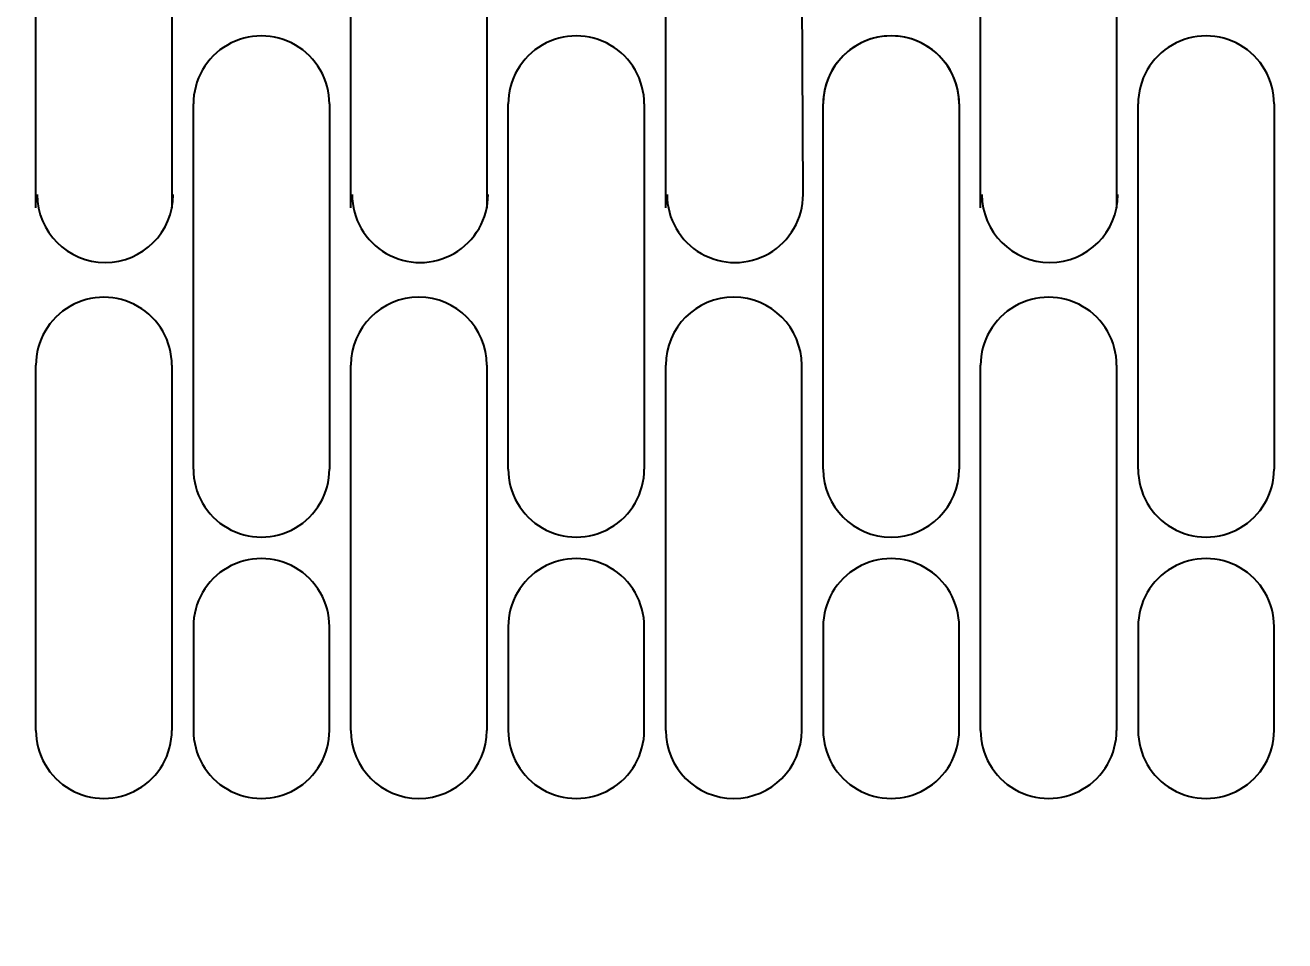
# Model space of a CAD drawing. Header units: millimetres. Extents: x 10462777 to 22643323, y 453826 to 1389191.
# Drawn here: x 11495514.6 to 11495673, y 612966.8 to 613081.9 of the extents above; entities that cross this region are included whole.
import ezdxf
from ezdxf import colors
from ezdxf.entities.mleader import LeaderData, LeaderLine
from ezdxf.math import Vec2, Vec3

# ---------------------------------------------------------------- set-up
doc = ezdxf.new("R2010")
doc.units = ezdxf.units.MM
doc.header["$LTSCALE"] = 200
doc.header["$MEASUREMENT"] = 0
doc.header["$PDMODE"] = 35
doc.header["$PDSIZE"] = -5
doc.layers.get('0').update_dxf_attribs({"linetype": 'CONTINUOUS'})
doc.layers.get('DEFPOINTS').update_dxf_attribs({"linetype": 'CONTINUOUS'})
doc.styles.add('ROMANS', font='txt.shx ', dxfattribs={"bigfont": ' whgtxt.shx'})
doc.styles.get("Standard").update_dxf_attribs({"font": 'SYMBOL'})
doc.dimstyles.new('STD', dxfattribs={"dimscale": 30, "dimtxt": 1.5, "dimasz": 0.5, "dimexe": 1, "dimexo": 0.5, "dimgap": 0.2, "dimtad": 1, "dimdec": 0, "dimzin": 12, "dimdsep": 46, "dimtxsty": 'ROMANS', "dimcen": 1, "dimclrd": 1, "dimclre": 1, "dimclrt": 256, "dimadec": 0, "dimazin": 3, "dimtfac": 1, "dimtdec": 0, "dimtmove": 1, "dimatfit": 3, "dimfxl": 1, "dimtolj": 2, "dimtzin": 0, "dimarcsym": 0})

# ---------------------------------------------------------------- blocks, each defined once
blk = doc.blocks.new('*D309')
at = {"color": 1, "lineweight": -2, "ltscale": 100, "transparency": 16777216}
for p, q in [((11494627.79, 613139.73), (11494627.79, 612754.15)), ((11496160.79, 613139.73), (11496160.79, 612754.15)), ((11494642.79, 612784.15), (11496145.79, 612784.15))]:
    blk.add_line(p, q, dxfattribs=at)
at = {"color": 1, "ltscale": 100, "transparency": 16777216}
for points in [[(11494642.79, 612786.65), (11494642.79, 612781.65), (11494627.79, 612784.15)], [(11496145.79, 612786.65), (11496145.79, 612781.65), (11496160.79, 612784.15)]]:
    blk.add_solid(points, dxfattribs=at)
at = {"layer": 'DEFPOINTS', "color": 0, "ltscale": 100, "transparency": 16777216}
for p in [(11494627.79, 613154.73), (11496160.79, 613154.73), (11496160.79, 612784.15)]:
    blk.add_point(p, dxfattribs=at)
at = {"ltscale": 100, "transparency": 16777216, "insert": (11495394.29, 612812.65), "char_height": 45, "attachment_point": 5, "style": 'ROMANS'}
blk.add_mtext('\\A2;1533', dxfattribs=at)

msp = doc.modelspace()

# ---------------------------------------------------------------- linework, layer by layer
for p, q in [((11495515.9651, 613058.99523), (11495515.9651, 613104.89522)), ((11495533.06518, 613104.89522), (11495533.06518, 613058.99523)), ((11495555.56518, 613058.99523), (11495555.56518, 613104.89522)), ((11495572.66513, 613104.89522), (11495572.66513, 613058.99523)), ((11495595.16527, 613058.99523), (11495595.16527, 613104.89522)), ((11495634.76521, 613058.99523), (11495634.76521, 613104.89522)), ((11495651.86529, 613104.89522), (11495651.86529, 613058.99523)), ((11495535.76507, 613026.14535), (11495535.76507, 613072.04534)), ((11495552.86516, 613072.04534), (11495552.86516, 613026.14535)), ((11495575.36516, 613026.14535), (11495575.36516, 613072.04534)), ((11495592.46524, 613072.04534), (11495592.46524, 613026.14535)), ((11495614.96524, 613026.14535), (11495614.96524, 613072.04534)), ((11495632.06518, 613072.04534), (11495632.06518, 613026.14535)), ((11495654.56518, 613026.14535), (11495654.56518, 613072.04534)), ((11495671.66527, 613072.04534), (11495671.66527, 613026.14535)), ((11495515.9651, 612993.29524), (11495515.9651, 613039.19522)), ((11495533.06518, 613039.19522), (11495533.06518, 612993.29524)), ((11495555.56518, 612993.29524), (11495555.56518, 613039.19522)), ((11495572.66513, 613039.19522), (11495572.66513, 612993.29524)), ((11495595.16527, 612993.29524), (11495595.16527, 613039.19522)), ((11495634.76521, 612993.29524), (11495634.76521, 613039.19522)), ((11495651.86529, 613039.19522), (11495651.86529, 612993.29524)), ((11495535.76507, 613006.34535), (11495535.76507, 612993.29524)), ((11495552.86509, 612993.29524), (11495552.86509, 613006.34535)), ((11495575.36516, 613006.34535), (11495575.36516, 612993.29524)), ((11495592.46517, 612993.29524), (11495592.46517, 613006.34535)), ((11495614.96524, 613006.34535), (11495614.96524, 612993.29524)), ((11495632.06525, 612993.29524), (11495632.06525, 613006.34535)), ((11495654.56518, 613006.34535), (11495654.56518, 612993.29524)), ((11495671.6652, 612993.29524), (11495671.6652, 613006.34535))]:
    msp.add_line(p, q)
at = {"ltscale": 100}
for p, q in [((11495612.4295, 613060.66326), (11495612.26521, 613104.89522)), ((11495612.26521, 612993.29524), (11495612.26521, 613039.19522))]:
    msp.add_line(p, q, dxfattribs=at)
for points in [[(11495544.31511, 613080.59538), (11495543.75591, 613080.57708), (11495543.19911, 613080.52224), (11495542.64708, 613080.4311), (11495542.1022, 613080.30405), (11495541.56679, 613080.14163), (11495541.04316, 613079.94455), (11495540.53353, 613079.71364), (11495540.04009, 613079.44989), (11495539.56497, 613079.15444), (11495539.11018, 613078.82854), (11495538.67768, 613078.4736), (11495538.26932, 613078.09113), (11495537.88685, 613077.68277), (11495537.53191, 613077.25028), (11495537.20602, 613076.79549), (11495536.91056, 613076.32036), (11495536.64682, 613075.82693), (11495536.41591, 613075.3173), (11495536.21882, 613074.79366), (11495536.05641, 613074.25825), (11495535.92936, 613073.71337), (11495535.83822, 613073.16134), (11495535.78338, 613072.60454), (11495535.76507, 613072.04534)], [(11495544.31508, 613080.59535), (11495543.75588, 613080.57704), (11495543.19908, 613080.5222), (11495542.64706, 613080.43106), (11495542.10218, 613080.30401), (11495541.56677, 613080.1416), (11495541.04313, 613079.94452), (11495540.53351, 613079.71361), (11495540.04008, 613079.44986), (11495539.56495, 613079.15441), (11495539.11017, 613078.82852), (11495538.67767, 613078.47358), (11495538.26931, 613078.09111), (11495537.88684, 613077.68275), (11495537.5319, 613077.25025), (11495537.20601, 613076.79547), (11495536.91056, 613076.32034), (11495536.64681, 613075.82691), (11495536.4159, 613075.31729), (11495536.21882, 613074.79365), (11495536.05641, 613074.25825), (11495535.92936, 613073.71336), (11495535.83822, 613073.16134), (11495535.78338, 613072.60454), (11495535.76507, 613072.04534)], [(11495552.86509, 613072.04534), (11495552.84678, 613072.60454), (11495552.79194, 613073.16134), (11495552.7008, 613073.71336), (11495552.57375, 613074.25825), (11495552.41134, 613074.79365), (11495552.21426, 613075.31729), (11495551.98335, 613075.82691), (11495551.7196, 613076.32034), (11495551.42415, 613076.79547), (11495551.09826, 613077.25025), (11495550.74332, 613077.68275), (11495550.36085, 613078.09111), (11495549.95249, 613078.47358), (11495549.51999, 613078.82852), (11495549.06521, 613079.15441), (11495548.59008, 613079.44986), (11495548.09665, 613079.71361), (11495547.58703, 613079.94452), (11495547.06339, 613080.1416), (11495546.52798, 613080.30401), (11495545.9831, 613080.43106), (11495545.43108, 613080.5222), (11495544.87428, 613080.57704), (11495544.31508, 613080.59535)], [(11495552.86516, 613072.04534), (11495552.84685, 613072.60454), (11495552.79201, 613073.16134), (11495552.70087, 613073.71337), (11495552.57382, 613074.25825), (11495552.41141, 613074.79366), (11495552.21432, 613075.3173), (11495551.98341, 613075.82693), (11495551.71967, 613076.32036), (11495551.42421, 613076.79549), (11495551.09832, 613077.25028), (11495550.74338, 613077.68277), (11495550.36091, 613078.09113), (11495549.95255, 613078.4736), (11495549.52005, 613078.82854), (11495549.06526, 613079.15444), (11495548.59014, 613079.44989), (11495548.0967, 613079.71364), (11495547.58707, 613079.94455), (11495547.06344, 613080.14163), (11495546.52803, 613080.30405), (11495545.98314, 613080.4311), (11495545.43112, 613080.52224), (11495544.87431, 613080.57708), (11495544.31511, 613080.59538)], [(11495583.9152, 613080.59538), (11495583.356, 613080.57708), (11495582.79919, 613080.52224), (11495582.24717, 613080.4311), (11495581.70228, 613080.30405), (11495581.16688, 613080.14163), (11495580.64324, 613079.94455), (11495580.13361, 613079.71364), (11495579.64018, 613079.44989), (11495579.16505, 613079.15444), (11495578.71026, 613078.82854), (11495578.27776, 613078.4736), (11495577.8694, 613078.09113), (11495577.48694, 613077.68277), (11495577.13199, 613077.25028), (11495576.8061, 613076.79549), (11495576.51064, 613076.32036), (11495576.2469, 613075.82693), (11495576.01599, 613075.3173), (11495575.81891, 613074.79366), (11495575.65649, 613074.25825), (11495575.52944, 613073.71337), (11495575.4383, 613073.16134), (11495575.38346, 613072.60454), (11495575.36516, 613072.04534)], [(11495583.91516, 613080.59535), (11495583.35597, 613080.57704), (11495582.79916, 613080.5222), (11495582.24714, 613080.43106), (11495581.70226, 613080.30401), (11495581.16685, 613080.1416), (11495580.64322, 613079.94452), (11495580.13359, 613079.71361), (11495579.64016, 613079.44986), (11495579.16503, 613079.15441), (11495578.71025, 613078.82852), (11495578.27775, 613078.47358), (11495577.86939, 613078.09111), (11495577.48693, 613077.68275), (11495577.13199, 613077.25025), (11495576.80609, 613076.79547), (11495576.51064, 613076.32034), (11495576.24689, 613075.82691), (11495576.01599, 613075.31729), (11495575.8189, 613074.79365), (11495575.65649, 613074.25825), (11495575.52944, 613073.71336), (11495575.4383, 613073.16134), (11495575.38346, 613072.60454), (11495575.36516, 613072.04534)], [(11495592.46517, 613072.04534), (11495592.44686, 613072.60454), (11495592.39202, 613073.16134), (11495592.30088, 613073.71336), (11495592.17383, 613074.25825), (11495592.01142, 613074.79365), (11495591.81434, 613075.31729), (11495591.58343, 613075.82691), (11495591.31969, 613076.32034), (11495591.02423, 613076.79547), (11495590.69834, 613077.25025), (11495590.3434, 613077.68275), (11495589.96093, 613078.09111), (11495589.55257, 613078.47358), (11495589.12008, 613078.82852), (11495588.66529, 613079.15441), (11495588.19017, 613079.44986), (11495587.69673, 613079.71361), (11495587.18711, 613079.94452), (11495586.66347, 613080.1416), (11495586.12807, 613080.30401), (11495585.58319, 613080.43106), (11495585.03116, 613080.5222), (11495584.47436, 613080.57704), (11495583.91516, 613080.59535)], [(11495592.46524, 613072.04534), (11495592.44693, 613072.60454), (11495592.39209, 613073.16134), (11495592.30095, 613073.71337), (11495592.1739, 613074.25825), (11495592.01149, 613074.79366), (11495591.8144, 613075.3173), (11495591.5835, 613075.82693), (11495591.31975, 613076.32036), (11495591.0243, 613076.79549), (11495590.6984, 613077.25028), (11495590.34346, 613077.68277), (11495589.96099, 613078.09113), (11495589.55263, 613078.4736), (11495589.12013, 613078.82854), (11495588.66535, 613079.15444), (11495588.19022, 613079.44989), (11495587.69678, 613079.71364), (11495587.18716, 613079.94455), (11495586.66352, 613080.14163), (11495586.12811, 613080.30405), (11495585.58323, 613080.4311), (11495585.0312, 613080.52224), (11495584.4744, 613080.57708), (11495583.9152, 613080.59538)], [(11495623.51524, 613080.59535), (11495622.95605, 613080.57704), (11495622.39925, 613080.5222), (11495621.84722, 613080.43106), (11495621.30234, 613080.30401), (11495620.76694, 613080.1416), (11495620.2433, 613079.94452), (11495619.73367, 613079.71361), (11495619.24024, 613079.44986), (11495618.76512, 613079.15441), (11495618.31033, 613078.82852), (11495617.87783, 613078.47358), (11495617.46948, 613078.09111), (11495617.08701, 613077.68275), (11495616.73207, 613077.25025), (11495616.40617, 613076.79547), (11495616.11072, 613076.32034), (11495615.84698, 613075.82691), (11495615.61607, 613075.31729), (11495615.41899, 613074.79365), (11495615.25657, 613074.25825), (11495615.12952, 613073.71336), (11495615.03838, 613073.16134), (11495614.98354, 613072.60454), (11495614.96524, 613072.04534)], [(11495632.06525, 613072.04534), (11495632.04695, 613072.60454), (11495631.99211, 613073.16134), (11495631.90097, 613073.71336), (11495631.77392, 613074.25825), (11495631.6115, 613074.79365), (11495631.41442, 613075.31729), (11495631.18351, 613075.82691), (11495630.91977, 613076.32034), (11495630.62432, 613076.79547), (11495630.29842, 613077.25025), (11495629.94348, 613077.68275), (11495629.56101, 613078.09111), (11495629.15266, 613078.47358), (11495628.72016, 613078.82852), (11495628.26537, 613079.15441), (11495627.79025, 613079.44986), (11495627.29682, 613079.71361), (11495626.78719, 613079.94452), (11495626.26355, 613080.1416), (11495625.72815, 613080.30401), (11495625.18327, 613080.43106), (11495624.63124, 613080.5222), (11495624.07444, 613080.57704), (11495623.51524, 613080.59535)], [(11495663.11522, 613080.59538), (11495662.55602, 613080.57708), (11495661.99922, 613080.52224), (11495661.44719, 613080.4311), (11495660.90231, 613080.30405), (11495660.3669, 613080.14163), (11495659.84327, 613079.94455), (11495659.33364, 613079.71364), (11495658.8402, 613079.44989), (11495658.36508, 613079.15444), (11495657.91029, 613078.82854), (11495657.47779, 613078.4736), (11495657.06943, 613078.09113), (11495656.68696, 613077.68277), (11495656.33202, 613077.25028), (11495656.00612, 613076.79549), (11495655.71067, 613076.32036), (11495655.44693, 613075.82693), (11495655.21602, 613075.3173), (11495655.01893, 613074.79366), (11495654.85652, 613074.25825), (11495654.72947, 613073.71337), (11495654.63833, 613073.16134), (11495654.58349, 613072.60454), (11495654.56518, 613072.04534)], [(11495663.11519, 613080.59535), (11495662.55599, 613080.57704), (11495661.99919, 613080.5222), (11495661.44717, 613080.43106), (11495660.90229, 613080.30401), (11495660.36688, 613080.1416), (11495659.84324, 613079.94452), (11495659.33362, 613079.71361), (11495658.84019, 613079.44986), (11495658.36506, 613079.15441), (11495657.91028, 613078.82852), (11495657.47778, 613078.47358), (11495657.06942, 613078.09111), (11495656.68695, 613077.68275), (11495656.33201, 613077.25025), (11495656.00612, 613076.79547), (11495655.71067, 613076.32034), (11495655.44692, 613075.82691), (11495655.21601, 613075.31729), (11495655.01893, 613074.79365), (11495654.85652, 613074.25825), (11495654.72947, 613073.71336), (11495654.63833, 613073.16134), (11495654.58349, 613072.60454), (11495654.56518, 613072.04534)], [(11495671.6652, 613072.04534), (11495671.64689, 613072.60454), (11495671.59205, 613073.16134), (11495671.50091, 613073.71336), (11495671.37386, 613074.25825), (11495671.21145, 613074.79365), (11495671.01437, 613075.31729), (11495670.78346, 613075.82691), (11495670.51971, 613076.32034), (11495670.22426, 613076.79547), (11495669.89837, 613077.25025), (11495669.54343, 613077.68275), (11495669.16096, 613078.09111), (11495668.7526, 613078.47358), (11495668.3201, 613078.82852), (11495667.86532, 613079.15441), (11495667.39019, 613079.44986), (11495666.89676, 613079.71361), (11495666.38714, 613079.94452), (11495665.8635, 613080.1416), (11495665.32809, 613080.30401), (11495664.78321, 613080.43106), (11495664.23119, 613080.5222), (11495663.67439, 613080.57704), (11495663.11519, 613080.59535)], [(11495671.66527, 613072.04534), (11495671.64696, 613072.60454), (11495671.59212, 613073.16134), (11495671.50098, 613073.71337), (11495671.37393, 613074.25825), (11495671.21152, 613074.79366), (11495671.01443, 613075.3173), (11495670.78352, 613075.82693), (11495670.51978, 613076.32036), (11495670.22432, 613076.79549), (11495669.89843, 613077.25028), (11495669.54349, 613077.68277), (11495669.16102, 613078.09113), (11495668.75266, 613078.4736), (11495668.32016, 613078.82854), (11495667.86537, 613079.15444), (11495667.39024, 613079.44989), (11495666.89681, 613079.71364), (11495666.38718, 613079.94455), (11495665.86354, 613080.14163), (11495665.32814, 613080.30405), (11495664.78325, 613080.4311), (11495664.23123, 613080.52224), (11495663.67442, 613080.57708), (11495663.11522, 613080.59538)], [(11495555.72933, 613060.66326), (11495555.74764, 613060.10406), (11495555.80248, 613059.54726), (11495555.89362, 613058.99523), (11495556.02067, 613058.45035), (11495556.18308, 613057.91494), (11495556.38017, 613057.3913), (11495556.61107, 613056.88167), (11495556.87482, 613056.38824), (11495557.17027, 613055.91311), (11495557.49617, 613055.45833), (11495557.85111, 613055.02583), (11495558.23358, 613054.61747), (11495558.64194, 613054.235), (11495559.07444, 613053.88006), (11495559.52923, 613053.55416), (11495560.00435, 613053.25871), (11495560.49779, 613052.99496), (11495561.00741, 613052.76405), (11495561.53105, 613052.56697), (11495562.06646, 613052.40456), (11495562.61134, 613052.27751), (11495563.16337, 613052.18637), (11495563.72017, 613052.13153), (11495564.27937, 613052.11322)], [(11495564.27937, 613052.11322), (11495564.83857, 613052.13153), (11495565.39538, 613052.18637), (11495565.9474, 613052.27751), (11495566.49229, 613052.40456), (11495567.02769, 613052.56697), (11495567.55133, 613052.76405), (11495568.06096, 613052.99496), (11495568.55439, 613053.25871), (11495569.02952, 613053.55416), (11495569.48431, 613053.88006), (11495569.91681, 613054.235), (11495570.32517, 613054.61747), (11495570.70763, 613055.02583), (11495571.06258, 613055.45833), (11495571.38847, 613055.91311), (11495571.68393, 613056.38824), (11495571.94767, 613056.88167), (11495572.17858, 613057.3913), (11495572.37567, 613057.91494), (11495572.53808, 613058.45035), (11495572.66513, 613058.99523), (11495572.75627, 613059.54726), (11495572.81111, 613060.10406), (11495572.82941, 613060.66326)], [(11495595.32941, 613060.66326), (11495595.34772, 613060.10406), (11495595.40256, 613059.54726), (11495595.4937, 613058.99523), (11495595.62075, 613058.45035), (11495595.78316, 613057.91494), (11495595.98025, 613057.3913), (11495596.21116, 613056.88167), (11495596.4749, 613056.38824), (11495596.77036, 613055.91311), (11495597.09625, 613055.45833), (11495597.45119, 613055.02583), (11495597.83366, 613054.61747), (11495598.24202, 613054.235), (11495598.67452, 613053.88006), (11495599.12931, 613053.55416), (11495599.60444, 613053.25871), (11495600.09787, 613052.99496), (11495600.6075, 613052.76405), (11495601.13114, 613052.56697), (11495601.66654, 613052.40456), (11495602.21143, 613052.27751), (11495602.76345, 613052.18637), (11495603.32026, 613052.13153), (11495603.87946, 613052.11322)], [(11495603.87946, 613052.11322), (11495604.43866, 613052.13153), (11495604.99546, 613052.18637), (11495605.54749, 613052.27751), (11495606.09237, 613052.40456), (11495606.62778, 613052.56697), (11495607.15142, 613052.76405), (11495607.66104, 613052.99496), (11495608.15448, 613053.25871), (11495608.6296, 613053.55416), (11495609.08439, 613053.88006), (11495609.51689, 613054.235), (11495609.92525, 613054.61747), (11495610.30772, 613055.02583), (11495610.66266, 613055.45833), (11495610.98856, 613055.91311), (11495611.28401, 613056.38824), (11495611.54775, 613056.88167), (11495611.77866, 613057.3913), (11495611.97575, 613057.91494), (11495612.13816, 613058.45035), (11495612.26521, 613058.99523), (11495612.35635, 613059.54726), (11495612.41119, 613060.10406), (11495612.4295, 613060.66326)], [(11495524.51514, 613047.74527), (11495523.95594, 613047.72696), (11495523.39914, 613047.67212), (11495522.84711, 613047.58098), (11495522.30223, 613047.45393), (11495521.76682, 613047.29152), (11495521.24318, 613047.09443), (11495520.73356, 613046.86352), (11495520.24012, 613046.59978), (11495519.76499, 613046.30432), (11495519.31021, 613045.97843), (11495518.87771, 613045.62349), (11495518.46935, 613045.24102), (11495518.08688, 613044.83266), (11495517.73194, 613044.40016), (11495517.40604, 613043.94537), (11495517.11059, 613043.47024), (11495516.84684, 613042.97681), (11495516.61593, 613042.46718), (11495516.41885, 613041.94354), (11495516.25644, 613041.40814), (11495516.12939, 613040.86325), (11495516.03825, 613040.31123), (11495515.98341, 613039.75442), (11495515.9651, 613039.19522)], [(11495533.06518, 613039.19522), (11495533.04688, 613039.75442), (11495532.99204, 613040.31123), (11495532.9009, 613040.86325), (11495532.77385, 613041.40814), (11495532.61143, 613041.94354), (11495532.41435, 613042.46718), (11495532.18344, 613042.97681), (11495531.91969, 613043.47024), (11495531.62424, 613043.94537), (11495531.29835, 613044.40016), (11495530.9434, 613044.83266), (11495530.56093, 613045.24102), (11495530.15258, 613045.62349), (11495529.72008, 613045.97843), (11495529.26529, 613046.30432), (11495528.79016, 613046.59978), (11495528.29673, 613046.86352), (11495527.7871, 613047.09443), (11495527.26346, 613047.29152), (11495526.72806, 613047.45393), (11495526.18317, 613047.58098), (11495525.63115, 613047.67212), (11495525.07434, 613047.72696), (11495524.51514, 613047.74527)], [(11495643.31525, 613047.74527), (11495642.75605, 613047.72696), (11495642.19925, 613047.67212), (11495641.64722, 613047.58098), (11495641.10234, 613047.45393), (11495640.56693, 613047.29152), (11495640.04329, 613047.09443), (11495639.53367, 613046.86352), (11495639.04023, 613046.59978), (11495638.5651, 613046.30432), (11495638.11032, 613045.97843), (11495637.67782, 613045.62349), (11495637.26946, 613045.24102), (11495636.88699, 613044.83266), (11495636.53205, 613044.40016), (11495636.20615, 613043.94537), (11495635.9107, 613043.47024), (11495635.64695, 613042.97681), (11495635.41604, 613042.46718), (11495635.21896, 613041.94354), (11495635.05655, 613041.40814), (11495634.9295, 613040.86325), (11495634.83836, 613040.31123), (11495634.78352, 613039.75442), (11495634.76521, 613039.19522)], [(11495651.86529, 613039.19522), (11495651.84699, 613039.75442), (11495651.79215, 613040.31123), (11495651.70101, 613040.86325), (11495651.57396, 613041.40814), (11495651.41154, 613041.94354), (11495651.21446, 613042.46718), (11495650.98355, 613042.97681), (11495650.7198, 613043.47024), (11495650.42435, 613043.94537), (11495650.09846, 613044.40016), (11495649.74351, 613044.83266), (11495649.36104, 613045.24102), (11495648.95269, 613045.62349), (11495648.52019, 613045.97843), (11495648.0654, 613046.30432), (11495647.59027, 613046.59978), (11495647.09684, 613046.86352), (11495646.58721, 613047.09443), (11495646.06357, 613047.29152), (11495645.52817, 613047.45393), (11495644.98328, 613047.58098), (11495644.43126, 613047.67212), (11495643.87445, 613047.72696), (11495643.31525, 613047.74527)], [(11495535.76507, 613026.14535), (11495535.78338, 613025.58615), (11495535.83822, 613025.02935), (11495535.92936, 613024.47732), (11495536.05641, 613023.93244), (11495536.21882, 613023.39703), (11495536.41591, 613022.8734), (11495536.64682, 613022.36377), (11495536.91056, 613021.87033), (11495537.20602, 613021.39521), (11495537.53191, 613020.94042), (11495537.88685, 613020.50792), (11495538.26932, 613020.09956), (11495538.67768, 613019.71709), (11495539.11018, 613019.36215), (11495539.56497, 613019.03625), (11495540.04009, 613018.7408), (11495540.53353, 613018.47706), (11495541.04316, 613018.24615), (11495541.56679, 613018.04906), (11495542.1022, 613017.88665), (11495542.64708, 613017.7596), (11495543.19911, 613017.66846), (11495543.75591, 613017.61362), (11495544.31511, 613017.59531)], [(11495544.31511, 613017.59531), (11495544.87431, 613017.61362), (11495545.43112, 613017.66846), (11495545.98314, 613017.7596), (11495546.52803, 613017.88665), (11495547.06344, 613018.04906), (11495547.58707, 613018.24615), (11495548.0967, 613018.47706), (11495548.59014, 613018.7408), (11495549.06526, 613019.03625), (11495549.52005, 613019.36215), (11495549.95255, 613019.71709), (11495550.36091, 613020.09956), (11495550.74338, 613020.50792), (11495551.09832, 613020.94042), (11495551.42421, 613021.39521), (11495551.71967, 613021.87033), (11495551.98341, 613022.36377), (11495552.21432, 613022.8734), (11495552.41141, 613023.39703), (11495552.57382, 613023.93244), (11495552.70087, 613024.47732), (11495552.79201, 613025.02935), (11495552.84685, 613025.58615), (11495552.86516, 613026.14535)], [(11495575.36516, 613026.14535), (11495575.38346, 613025.58615), (11495575.4383, 613025.02935), (11495575.52944, 613024.47732), (11495575.65649, 613023.93244), (11495575.81891, 613023.39703), (11495576.01599, 613022.8734), (11495576.2469, 613022.36377), (11495576.51064, 613021.87033), (11495576.8061, 613021.39521), (11495577.13199, 613020.94042), (11495577.48694, 613020.50792), (11495577.8694, 613020.09956), (11495578.27776, 613019.71709), (11495578.71026, 613019.36215), (11495579.16505, 613019.03625), (11495579.64018, 613018.7408), (11495580.13361, 613018.47706), (11495580.64324, 613018.24615), (11495581.16688, 613018.04906), (11495581.70228, 613017.88665), (11495582.24717, 613017.7596), (11495582.79919, 613017.66846), (11495583.356, 613017.61362), (11495583.9152, 613017.59531)], [(11495583.9152, 613017.59531), (11495584.4744, 613017.61362), (11495585.0312, 613017.66846), (11495585.58323, 613017.7596), (11495586.12811, 613017.88665), (11495586.66352, 613018.04906), (11495587.18716, 613018.24615), (11495587.69678, 613018.47706), (11495588.19022, 613018.7408), (11495588.66535, 613019.03625), (11495589.12013, 613019.36215), (11495589.55263, 613019.71709), (11495589.96099, 613020.09956), (11495590.34346, 613020.50792), (11495590.6984, 613020.94042), (11495591.0243, 613021.39521), (11495591.31975, 613021.87033), (11495591.5835, 613022.36377), (11495591.8144, 613022.8734), (11495592.01149, 613023.39703), (11495592.1739, 613023.93244), (11495592.30095, 613024.47732), (11495592.39209, 613025.02935), (11495592.44693, 613025.58615), (11495592.46524, 613026.14535)], [(11495654.56518, 613026.14535), (11495654.58349, 613025.58615), (11495654.63833, 613025.02935), (11495654.72947, 613024.47732), (11495654.85652, 613023.93244), (11495655.01893, 613023.39703), (11495655.21602, 613022.8734), (11495655.44693, 613022.36377), (11495655.71067, 613021.87033), (11495656.00612, 613021.39521), (11495656.33202, 613020.94042), (11495656.68696, 613020.50792), (11495657.06943, 613020.09956), (11495657.47779, 613019.71709), (11495657.91029, 613019.36215), (11495658.36508, 613019.03625), (11495658.8402, 613018.7408), (11495659.33364, 613018.47706), (11495659.84327, 613018.24615), (11495660.3669, 613018.04906), (11495660.90231, 613017.88665), (11495661.44719, 613017.7596), (11495661.99922, 613017.66846), (11495662.55602, 613017.61362), (11495663.11522, 613017.59531)], [(11495663.11522, 613017.59531), (11495663.67442, 613017.61362), (11495664.23123, 613017.66846), (11495664.78325, 613017.7596), (11495665.32814, 613017.88665), (11495665.86354, 613018.04906), (11495666.38718, 613018.24615), (11495666.89681, 613018.47706), (11495667.39024, 613018.7408), (11495667.86537, 613019.03625), (11495668.32016, 613019.36215), (11495668.75266, 613019.71709), (11495669.16102, 613020.09956), (11495669.54349, 613020.50792), (11495669.89843, 613020.94042), (11495670.22432, 613021.39521), (11495670.51978, 613021.87033), (11495670.78352, 613022.36377), (11495671.01443, 613022.8734), (11495671.21152, 613023.39703), (11495671.37393, 613023.93244), (11495671.50098, 613024.47732), (11495671.59212, 613025.02935), (11495671.64696, 613025.58615), (11495671.66527, 613026.14535)], [(11495544.31508, 613014.89535), (11495543.75588, 613014.87705), (11495543.19908, 613014.82221), (11495542.64706, 613014.73107), (11495542.10218, 613014.60402), (11495541.56677, 613014.44161), (11495541.04313, 613014.24452), (11495540.53351, 613014.01362), (11495540.04008, 613013.74987), (11495539.56495, 613013.45442), (11495539.11017, 613013.12852), (11495538.67767, 613012.77358), (11495538.26931, 613012.39112), (11495537.88684, 613011.98276), (11495537.5319, 613011.55026), (11495537.20601, 613011.09548), (11495536.91056, 613010.62035), (11495536.64681, 613010.12692), (11495536.4159, 613009.61729), (11495536.21882, 613009.09366), (11495536.05641, 613008.55825), (11495535.92936, 613008.01337), (11495535.83822, 613007.46135), (11495535.78338, 613006.90454), (11495535.76507, 613006.34535)], [(11495552.86509, 613006.34535), (11495552.84678, 613006.90454), (11495552.79194, 613007.46135), (11495552.7008, 613008.01337), (11495552.57375, 613008.55825), (11495552.41134, 613009.09366), (11495552.21426, 613009.61729), (11495551.98335, 613010.12692), (11495551.7196, 613010.62035), (11495551.42415, 613011.09548), (11495551.09826, 613011.55026), (11495550.74332, 613011.98276), (11495550.36085, 613012.39112), (11495549.95249, 613012.77358), (11495549.51999, 613013.12852), (11495549.06521, 613013.45442), (11495548.59008, 613013.74987), (11495548.09665, 613014.01362), (11495547.58703, 613014.24452), (11495547.06339, 613014.44161), (11495546.52798, 613014.60402), (11495545.9831, 613014.73107), (11495545.43108, 613014.82221), (11495544.87428, 613014.87705), (11495544.31508, 613014.89535)], [(11495583.91516, 613014.89535), (11495583.35597, 613014.87705), (11495582.79916, 613014.82221), (11495582.24714, 613014.73107), (11495581.70226, 613014.60402), (11495581.16685, 613014.44161), (11495580.64322, 613014.24452), (11495580.13359, 613014.01362), (11495579.64016, 613013.74987), (11495579.16503, 613013.45442), (11495578.71025, 613013.12852), (11495578.27775, 613012.77358), (11495577.86939, 613012.39112), (11495577.48693, 613011.98276), (11495577.13199, 613011.55026), (11495576.80609, 613011.09548), (11495576.51064, 613010.62035), (11495576.24689, 613010.12692), (11495576.01599, 613009.61729), (11495575.8189, 613009.09366), (11495575.65649, 613008.55825), (11495575.52944, 613008.01337), (11495575.4383, 613007.46135), (11495575.38346, 613006.90454), (11495575.36516, 613006.34535)], [(11495592.46517, 613006.34535), (11495592.44686, 613006.90454), (11495592.39202, 613007.46135), (11495592.30088, 613008.01337), (11495592.17383, 613008.55825), (11495592.01142, 613009.09366), (11495591.81434, 613009.61729), (11495591.58343, 613010.12692), (11495591.31969, 613010.62035), (11495591.02423, 613011.09548), (11495590.69834, 613011.55026), (11495590.3434, 613011.98276), (11495589.96093, 613012.39112), (11495589.55257, 613012.77358), (11495589.12008, 613013.12852), (11495588.66529, 613013.45442), (11495588.19017, 613013.74987), (11495587.69673, 613014.01362), (11495587.18711, 613014.24452), (11495586.66347, 613014.44161), (11495586.12807, 613014.60402), (11495585.58319, 613014.73107), (11495585.03116, 613014.82221), (11495584.47436, 613014.87705), (11495583.91516, 613014.89535)], [(11495623.51524, 613014.89535), (11495622.95605, 613014.87705), (11495622.39925, 613014.82221), (11495621.84722, 613014.73107), (11495621.30234, 613014.60402), (11495620.76694, 613014.44161), (11495620.2433, 613014.24452), (11495619.73367, 613014.01362), (11495619.24024, 613013.74987), (11495618.76512, 613013.45442), (11495618.31033, 613013.12852), (11495617.87783, 613012.77358), (11495617.46948, 613012.39112), (11495617.08701, 613011.98276), (11495616.73207, 613011.55026), (11495616.40617, 613011.09548), (11495616.11072, 613010.62035), (11495615.84698, 613010.12692), (11495615.61607, 613009.61729), (11495615.41899, 613009.09366), (11495615.25657, 613008.55825), (11495615.12952, 613008.01337), (11495615.03838, 613007.46135), (11495614.98354, 613006.90454), (11495614.96524, 613006.34535)], [(11495632.06525, 613006.34535), (11495632.04695, 613006.90454), (11495631.99211, 613007.46135), (11495631.90097, 613008.01337), (11495631.77392, 613008.55825), (11495631.6115, 613009.09366), (11495631.41442, 613009.61729), (11495631.18351, 613010.12692), (11495630.91977, 613010.62035), (11495630.62432, 613011.09548), (11495630.29842, 613011.55026), (11495629.94348, 613011.98276), (11495629.56101, 613012.39112), (11495629.15266, 613012.77358), (11495628.72016, 613013.12852), (11495628.26537, 613013.45442), (11495627.79025, 613013.74987), (11495627.29682, 613014.01362), (11495626.78719, 613014.24452), (11495626.26355, 613014.44161), (11495625.72815, 613014.60402), (11495625.18327, 613014.73107), (11495624.63124, 613014.82221), (11495624.07444, 613014.87705), (11495623.51524, 613014.89535)], [(11495663.11519, 613014.89535), (11495662.55599, 613014.87705), (11495661.99919, 613014.82221), (11495661.44717, 613014.73107), (11495660.90229, 613014.60402), (11495660.36688, 613014.44161), (11495659.84324, 613014.24452), (11495659.33362, 613014.01362), (11495658.84019, 613013.74987), (11495658.36506, 613013.45442), (11495657.91028, 613013.12852), (11495657.47778, 613012.77358), (11495657.06942, 613012.39112), (11495656.68695, 613011.98276), (11495656.33201, 613011.55026), (11495656.00612, 613011.09548), (11495655.71067, 613010.62035), (11495655.44692, 613010.12692), (11495655.21601, 613009.61729), (11495655.01893, 613009.09366), (11495654.85652, 613008.55825), (11495654.72947, 613008.01337), (11495654.63833, 613007.46135), (11495654.58349, 613006.90454), (11495654.56518, 613006.34535)], [(11495671.6652, 613006.34535), (11495671.64689, 613006.90454), (11495671.59205, 613007.46135), (11495671.50091, 613008.01337), (11495671.37386, 613008.55825), (11495671.21145, 613009.09366), (11495671.01437, 613009.61729), (11495670.78346, 613010.12692), (11495670.51971, 613010.62035), (11495670.22426, 613011.09548), (11495669.89837, 613011.55026), (11495669.54343, 613011.98276), (11495669.16096, 613012.39112), (11495668.7526, 613012.77358), (11495668.3201, 613013.12852), (11495667.86532, 613013.45442), (11495667.39019, 613013.74987), (11495666.89676, 613014.01362), (11495666.38714, 613014.24452), (11495665.8635, 613014.44161), (11495665.32809, 613014.60402), (11495664.78321, 613014.73107), (11495664.23119, 613014.82221), (11495663.67439, 613014.87705), (11495663.11519, 613014.89535)], [(11495515.9651, 612993.29524), (11495515.98341, 612992.73604), (11495516.03825, 612992.17923), (11495516.12939, 612991.62721), (11495516.25644, 612991.08232), (11495516.41885, 612990.54692), (11495516.61593, 612990.02328), (11495516.84684, 612989.51365), (11495517.11059, 612989.02022), (11495517.40604, 612988.54509), (11495517.73194, 612988.0903), (11495518.08688, 612987.6578), (11495518.46935, 612987.24945), (11495518.87771, 612986.86698), (11495519.31021, 612986.51203), (11495519.76499, 612986.18614), (11495520.24012, 612985.89068), (11495520.73356, 612985.62694), (11495521.24318, 612985.39603), (11495521.76682, 612985.19895), (11495522.30223, 612985.03653), (11495522.84711, 612984.90948), (11495523.39914, 612984.81834), (11495523.95594, 612984.7635), (11495524.51514, 612984.7452)], [(11495524.51514, 612984.7452), (11495525.07434, 612984.7635), (11495525.63115, 612984.81834), (11495526.18317, 612984.90948), (11495526.72806, 612985.03653), (11495527.26346, 612985.19895), (11495527.7871, 612985.39603), (11495528.29673, 612985.62694), (11495528.79016, 612985.89068), (11495529.26529, 612986.18614), (11495529.72008, 612986.51203), (11495530.15258, 612986.86698), (11495530.56093, 612987.24945), (11495530.9434, 612987.6578), (11495531.29835, 612988.0903), (11495531.62424, 612988.54509), (11495531.91969, 612989.02022), (11495532.18344, 612989.51365), (11495532.41435, 612990.02328), (11495532.61143, 612990.54692), (11495532.77385, 612991.08232), (11495532.9009, 612991.62721), (11495532.99204, 612992.17923), (11495533.04688, 612992.73604), (11495533.06518, 612993.29524)], [(11495535.76507, 612993.29524), (11495535.78338, 612992.73604), (11495535.83822, 612992.17924), (11495535.92936, 612991.62721), (11495536.05641, 612991.08233), (11495536.21882, 612990.54693), (11495536.4159, 612990.02329), (11495536.64681, 612989.51367), (11495536.91056, 612989.02023), (11495537.20601, 612988.54511), (11495537.5319, 612988.09032), (11495537.88684, 612987.65783), (11495538.26931, 612987.24947), (11495538.67767, 612986.867), (11495539.11017, 612986.51206), (11495539.56495, 612986.18617), (11495540.04008, 612985.89071), (11495540.53351, 612985.62697), (11495541.04313, 612985.39606), (11495541.56677, 612985.19898), (11495542.10218, 612985.03657), (11495542.64706, 612984.90952), (11495543.19908, 612984.81838), (11495543.75588, 612984.76354), (11495544.31508, 612984.74523)], [(11495544.31508, 612984.74523), (11495544.87428, 612984.76354), (11495545.43108, 612984.81838), (11495545.9831, 612984.90952), (11495546.52798, 612985.03657), (11495547.06339, 612985.19898), (11495547.58703, 612985.39606), (11495548.09665, 612985.62697), (11495548.59008, 612985.89071), (11495549.06521, 612986.18617), (11495549.51999, 612986.51206), (11495549.95249, 612986.867), (11495550.36085, 612987.24947), (11495550.74332, 612987.65783), (11495551.09826, 612988.09032), (11495551.42415, 612988.54511), (11495551.7196, 612989.02023), (11495551.98335, 612989.51367), (11495552.21426, 612990.02329), (11495552.41134, 612990.54693), (11495552.57375, 612991.08233), (11495552.7008, 612991.62721), (11495552.79194, 612992.17924), (11495552.84678, 612992.73604), (11495552.86509, 612993.29524)], [(11495575.36516, 612993.29524), (11495575.38346, 612992.73604), (11495575.4383, 612992.17924), (11495575.52944, 612991.62721), (11495575.65649, 612991.08233), (11495575.8189, 612990.54693), (11495576.01599, 612990.02329), (11495576.24689, 612989.51367), (11495576.51064, 612989.02023), (11495576.80609, 612988.54511), (11495577.13199, 612988.09032), (11495577.48693, 612987.65783), (11495577.86939, 612987.24947), (11495578.27775, 612986.867), (11495578.71025, 612986.51206), (11495579.16503, 612986.18617), (11495579.64016, 612985.89071), (11495580.13359, 612985.62697), (11495580.64322, 612985.39606), (11495581.16685, 612985.19898), (11495581.70226, 612985.03657), (11495582.24714, 612984.90952), (11495582.79916, 612984.81838), (11495583.35597, 612984.76354), (11495583.91516, 612984.74523)], [(11495583.91516, 612984.74523), (11495584.47436, 612984.76354), (11495585.03116, 612984.81838), (11495585.58319, 612984.90952), (11495586.12807, 612985.03657), (11495586.66347, 612985.19898), (11495587.18711, 612985.39606), (11495587.69673, 612985.62697), (11495588.19017, 612985.89071), (11495588.66529, 612986.18617), (11495589.12008, 612986.51206), (11495589.55257, 612986.867), (11495589.96093, 612987.24947), (11495590.3434, 612987.65783), (11495590.69834, 612988.09032), (11495591.02423, 612988.54511), (11495591.31969, 612989.02023), (11495591.58343, 612989.51367), (11495591.81434, 612990.02329), (11495592.01142, 612990.54693), (11495592.17383, 612991.08233), (11495592.30088, 612991.62721), (11495592.39202, 612992.17924), (11495592.44686, 612992.73604), (11495592.46517, 612993.29524)], [(11495614.96524, 612993.29524), (11495614.98354, 612992.73604), (11495615.03838, 612992.17924), (11495615.12952, 612991.62721), (11495615.25657, 612991.08233), (11495615.41899, 612990.54693), (11495615.61607, 612990.02329), (11495615.84698, 612989.51367), (11495616.11072, 612989.02023), (11495616.40617, 612988.54511), (11495616.73207, 612988.09032), (11495617.08701, 612987.65783), (11495617.46948, 612987.24947), (11495617.87783, 612986.867), (11495618.31033, 612986.51206), (11495618.76512, 612986.18617), (11495619.24024, 612985.89071), (11495619.73367, 612985.62697), (11495620.2433, 612985.39606), (11495620.76694, 612985.19898), (11495621.30234, 612985.03657), (11495621.84722, 612984.90952), (11495622.39925, 612984.81838), (11495622.95605, 612984.76354), (11495623.51524, 612984.74523)], [(11495623.51524, 612984.74523), (11495624.07444, 612984.76354), (11495624.63124, 612984.81838), (11495625.18327, 612984.90952), (11495625.72815, 612985.03657), (11495626.26355, 612985.19898), (11495626.78719, 612985.39606), (11495627.29682, 612985.62697), (11495627.79025, 612985.89071), (11495628.26537, 612986.18617), (11495628.72016, 612986.51206), (11495629.15266, 612986.867), (11495629.56101, 612987.24947), (11495629.94348, 612987.65783), (11495630.29842, 612988.09032), (11495630.62432, 612988.54511), (11495630.91977, 612989.02023), (11495631.18351, 612989.51367), (11495631.41442, 612990.02329), (11495631.6115, 612990.54693), (11495631.77392, 612991.08233), (11495631.90097, 612991.62721), (11495631.99211, 612992.17924), (11495632.04695, 612992.73604), (11495632.06525, 612993.29524)], [(11495634.76521, 612993.29524), (11495634.78352, 612992.73604), (11495634.83836, 612992.17923), (11495634.9295, 612991.62721), (11495635.05655, 612991.08232), (11495635.21896, 612990.54692), (11495635.41604, 612990.02328), (11495635.64695, 612989.51365), (11495635.9107, 612989.02022), (11495636.20615, 612988.54509), (11495636.53205, 612988.0903), (11495636.88699, 612987.6578), (11495637.26946, 612987.24945), (11495637.67782, 612986.86698), (11495638.11032, 612986.51203), (11495638.5651, 612986.18614), (11495639.04023, 612985.89068), (11495639.53367, 612985.62694), (11495640.04329, 612985.39603), (11495640.56693, 612985.19895), (11495641.10234, 612985.03653), (11495641.64722, 612984.90948), (11495642.19925, 612984.81834), (11495642.75605, 612984.7635), (11495643.31525, 612984.7452)], [(11495643.31525, 612984.7452), (11495643.87445, 612984.7635), (11495644.43126, 612984.81834), (11495644.98328, 612984.90948), (11495645.52817, 612985.03653), (11495646.06357, 612985.19895), (11495646.58721, 612985.39603), (11495647.09684, 612985.62694), (11495647.59027, 612985.89068), (11495648.0654, 612986.18614), (11495648.52019, 612986.51203), (11495648.95269, 612986.86698), (11495649.36104, 612987.24945), (11495649.74351, 612987.6578), (11495650.09846, 612988.0903), (11495650.42435, 612988.54509), (11495650.7198, 612989.02022), (11495650.98355, 612989.51365), (11495651.21446, 612990.02328), (11495651.41154, 612990.54692), (11495651.57396, 612991.08232), (11495651.70101, 612991.62721), (11495651.79215, 612992.17923), (11495651.84699, 612992.73604), (11495651.86529, 612993.29524)], [(11495654.56518, 612993.29524), (11495654.58349, 612992.73604), (11495654.63833, 612992.17924), (11495654.72947, 612991.62721), (11495654.85652, 612991.08233), (11495655.01893, 612990.54693), (11495655.21601, 612990.02329), (11495655.44692, 612989.51367), (11495655.71067, 612989.02023), (11495656.00612, 612988.54511), (11495656.33201, 612988.09032), (11495656.68695, 612987.65783), (11495657.06942, 612987.24947), (11495657.47778, 612986.867), (11495657.91028, 612986.51206), (11495658.36506, 612986.18617), (11495658.84019, 612985.89071), (11495659.33362, 612985.62697), (11495659.84324, 612985.39606), (11495660.36688, 612985.19898), (11495660.90229, 612985.03657), (11495661.44717, 612984.90952), (11495661.99919, 612984.81838), (11495662.55599, 612984.76354), (11495663.11519, 612984.74523)], [(11495663.11519, 612984.74523), (11495663.67439, 612984.76354), (11495664.23119, 612984.81838), (11495664.78321, 612984.90952), (11495665.32809, 612985.03657), (11495665.8635, 612985.19898), (11495666.38714, 612985.39606), (11495666.89676, 612985.62697), (11495667.39019, 612985.89071), (11495667.86532, 612986.18617), (11495668.3201, 612986.51206), (11495668.7526, 612986.867), (11495669.16096, 612987.24947), (11495669.54343, 612987.65783), (11495669.89837, 612988.09032), (11495670.22426, 612988.54511), (11495670.51971, 612989.02023), (11495670.78346, 612989.51367), (11495671.01437, 612990.02329), (11495671.21145, 612990.54693), (11495671.37386, 612991.08233), (11495671.50091, 612991.62721), (11495671.59205, 612992.17924), (11495671.64689, 612992.73604), (11495671.6652, 612993.29524)]]:
    msp.add_lwpolyline(points)
for centre, start, end in [((11495623.51521, 613072.04534), 0, 180), ((11495524.67936, 613060.66326), 180, 0), ((11495643.47947, 613060.66326), 180, 0), ((11495564.11516, 613039.19522), 0, 180), ((11495603.71524, 613039.19522), 0, 180), ((11495623.51521, 613026.14535), 180, 0), ((11495564.11516, 612993.29524), 180, 0), ((11495603.71524, 612993.29524), 180, 0)]:
    msp.add_arc(centre, 8.54997, start, end)

# ---------------------------------------------------------------- dimensions: what is measured, and where the dimension line sits
dim = msp.add_linear_dim(base=(11496160.7949, 612784.15064), p1=(11494627.7949, 613154.73366), p2=(11496160.7949, 613154.73366), dimstyle='STD', dxfattribs=at)
dim.commit()
dim.dimension.update_dxf_attribs({"geometry": '*D309', "text_midpoint": (11495394.2949, 612812.65064)})

# ---------------------------------------------------------------- leaders
at = {"color": 5, "ltscale": 100}
ml = msp.add_multileader_mtext('Standard', dxfattribs=at)
ml.set_content('{\\fGulim|b0|i0|c129|p50; 전원판넬 설치\\P1) 380V 3상 50A MCCB (콤프레서용)\\P2) 높이 : 지면기준 약 1~1.5m 정도}', color=5)
ml.set_leader_properties()
ml.build(insert=Vec2(0, 0))
ml.multileader.update_dxf_attribs({"text_right_attachment_type": 6, "dogleg_length": 1, "arrow_head_size": 40})
ctx = ml.context
ctx.base_point, ctx.char_height, ctx.arrow_head_size, ctx.plane_origin = Vec3(11494825.7949, 614419.82584), 60, 40, Vec3(11494246.6066, 612961.57363)
ctx.right_attachment = 6
notes = []
notes.append((ctx, [(0, (1, 1, 0), (11494667.04419, 614419.82584), (1, 0), 158.75071, [(0, [(11494284.49687, 612505.63063)], 0, [])])]))
ctx.mtext.insert, ctx.mtext.width, ctx.mtext.defined_height, ctx.mtext.flow_direction = Vec3(11494827.7949, 614454.10014), 1481.2626176, 460.58076, 5
for ctx, leaders in notes:
    for number, flags, end, landing, length, lines in leaders:
        leader = LeaderData()
        leader.index, (leader.has_last_leader_line, leader.has_dogleg_vector, leader.attachment_direction) = number, flags
        leader.last_leader_point, leader.dogleg_vector, leader.dogleg_length = Vec3(end), Vec3(landing), length
        for number, points, colour, breaks in lines:
            line = LeaderLine()
            line.index, line.vertices, line.color, line.breaks = number, Vec3.list(points), colors.encode_raw_color(colour), breaks
            leader.lines.append(line)
        ctx.leaders.append(leader)

doc.saveas('drawing.dxf')
